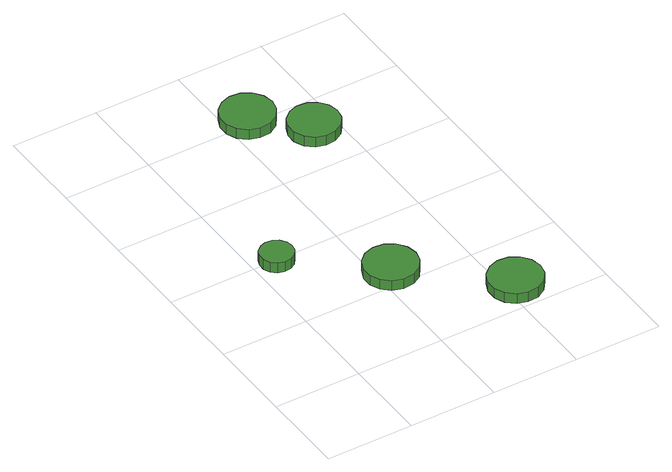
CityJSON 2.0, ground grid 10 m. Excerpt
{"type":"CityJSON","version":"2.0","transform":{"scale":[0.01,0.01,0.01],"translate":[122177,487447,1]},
"CityObjects":{
"tree1":{"type":"SolitaryVegetationObject","attributes":{"function":"something"},"geometry":[{"type":"MultiSurface","lod":"1","boundaries":[[[0,1,2,3,4,5,6,7,8,9,10,11,12,13,14]],[[15,16,17,18,19,20,21,22,23,24,25,26,27,28,29]],[[0,29,28,1]],[[1,28,27,2]],[[2,27,26,3]],[[3,26,25,4]],[[4,25,24,5]],[[5,24,23,6]],[[6,23,22,7]],[[7,22,21,8]],[[8,21,20,9]],[[9,20,19,10]],[[10,19,18,11]],[[11,18,17,12]],[[12,17,16,13]],[[13,16,15,14]],[[14,15,29,0]]]}]},
"tree2":{"type":"SolitaryVegetationObject","attributes":{"function":"something"},"geometry":[{"type":"MultiSurface","lod":"1","boundaries":[[[30,31,32,33,34,35,36,37,38,39,40,41,42,43,44]],[[45,46,47,48,49,50,51,52,53,54,55,56,57,58,59]],[[30,59,58,31]],[[31,58,57,32]],[[32,57,56,33]],[[33,56,55,34]],[[34,55,54,35]],[[35,54,53,36]],[[36,53,52,37]],[[37,52,51,38]],[[38,51,50,39]],[[39,50,49,40]],[[40,49,48,41]],[[41,48,47,42]],[[42,47,46,43]],[[43,46,45,44]],[[44,45,59,30]]]}]},
"tree3":{"type":"SolitaryVegetationObject","attributes":{"function":"something"},"geometry":[{"type":"MultiSurface","lod":"1","boundaries":[[[60,61,62,63,64,65,66,67,68,69,70,71,72,73,74]],[[75,76,77,78,79,80,81,82,83,84,85,86,87,88,89]],[[60,89,88,61]],[[61,88,87,62]],[[62,87,86,63]],[[63,86,85,64]],[[64,85,84,65]],[[65,84,83,66]],[[66,83,82,67]],[[67,82,81,68]],[[68,81,80,69]],[[69,80,79,70]],[[70,79,78,71]],[[71,78,77,72]],[[72,77,76,73]],[[73,76,75,74]],[[74,75,89,60]]]}]},
"tree4":{"type":"SolitaryVegetationObject","attributes":{"function":"something"},"geometry":[{"type":"MultiSurface","lod":"1","boundaries":[[[90,91,92,93,94,95,96,97,98,99,100,101,102,103,104]],[[105,106,107,108,109,110,111,112,113,114,115,116,117,118,119]],[[90,119,118,91]],[[91,118,117,92]],[[92,117,116,93]],[[93,116,115,94]],[[94,115,114,95]],[[95,114,113,96]],[[96,113,112,97]],[[97,112,111,98]],[[98,111,110,99]],[[99,110,109,100]],[[100,109,108,101]],[[101,108,107,102]],[[102,107,106,103]],[[103,106,105,104]],[[104,105,119,90]]]}]},
"tree5":{"type":"SolitaryVegetationObject","attributes":{"function":"something"},"geometry":[{"type":"MultiSurface","lod":"1","boundaries":[[[120,121,122,123,124,125,126,127,128,129,130,131,132,133,134]],[[135,136,137,138,139,140,141,142,143,144,145,146,147,148,149]],[[120,149,148,121]],[[121,148,147,122]],[[122,147,146,123]],[[123,146,145,124]],[[124,145,144,125]],[[125,144,143,126]],[[126,143,142,127]],[[127,142,141,128]],[[128,141,140,129]],[[129,140,139,130]],[[130,139,138,131]],[[131,138,137,132]],[[132,137,136,133]],[[133,136,135,134]],[[134,135,149,120]]]}]}
},
"vertices":[
[457,1987,137],[441,2064,137],[395,2127,137],[327,2166,137],[249,2174,137],[175,2150,137],[116,2098,137],[85,2026,137],[85,1948,137],[116,1877,137],[175,1824,137],[249,1800,137],[327,1808,137],[395,1847,137],[441,1911,137],[441,1911,10],[395,1847,10],[327,1808,10],[249,1800,10],[175,1824,10],[116,1877,10],[85,1948,10],[85,2026,10],[116,2098,10],[175,2150,10],[249,2174,10],[327,2166,10],[395,2127,10],[441,2064,10],[457,1987,10],
[1464,1214,137],[1438,1336,137],[1365,1438,137],[1256,1501,137],[1131,1514,137],[1011,1475,137],[918,1391,137],[867,1276,137],[867,1151,137],[918,1036,137],[1011,952,137],[1131,913,137],[1256,926,137],[1365,989,137],[1438,1091,137],[1438,1091,10],[1365,989,10],[1256,926,10],[1131,913,10],[1011,952,10],[918,1036,10],[867,1151,10],[867,1276,10],[918,1391,10],[1011,1475,10],[1131,1514,10],[1256,1501,10],[1365,1438,10],[1438,1336,10],[1464,1214,10],
[2426,350,138],[2400,473,138],[2326,575,138],[2217,638,138],[2092,651,138],[1973,612,138],[1879,528,138],[1828,413,138],[1828,288,138],[1879,173,138],[1973,89,138],[2092,50,138],[2217,63,138],[2326,126,138],[2400,228,138],[2400,228,11],[2326,126,11],[2217,63,11],[2092,50,11],[1973,89,11],[1879,173,11],[1828,288,11],[1828,413,11],[1879,528,11],[1973,612,11],[2092,651,11],[2217,638,11],[2326,575,11],[2400,473,11],[2426,350,11],
[1531,4050,148],[1505,4173,148],[1431,4275,148],[1322,4338,148],[1197,4351,148],[1078,4312,148],[985,4228,148],[934,4113,148],[934,3988,148],[985,3873,148],[1078,3789,148],[1197,3750,148],[1322,3763,148],[1431,3826,148],[1505,3928,148],[1505,3928,21],[1431,3826,21],[1322,3763,21],[1197,3750,21],[1078,3789,21],[985,3873,21],[934,3988,21],[934,4113,21],[985,4228,21],[1078,4312,21],[1197,4351,21],[1322,4338,21],[1431,4275,21],[1505,4173,21],[1531,4050,21],
[2015,3569,148],[1991,3685,148],[1921,3781,148],[1818,3840,148],[1700,3853,148],[1587,3816,148],[1499,3737,148],[1450,3628,148],[1450,3509,148],[1499,3401,148],[1587,3321,148],[1700,3285,148],[1818,3297,148],[1921,3356,148],[1991,3452,148],[1991,3452,21],[1921,3356,21],[1818,3297,21],[1700,3285,21],[1587,3321,21],[1499,3401,21],[1450,3509,21],[1450,3628,21],[1499,3737,21],[1587,3816,21],[1700,3853,21],[1818,3840,21],[1921,3781,21],[1991,3685,21],[2015,3569,21]
]}
